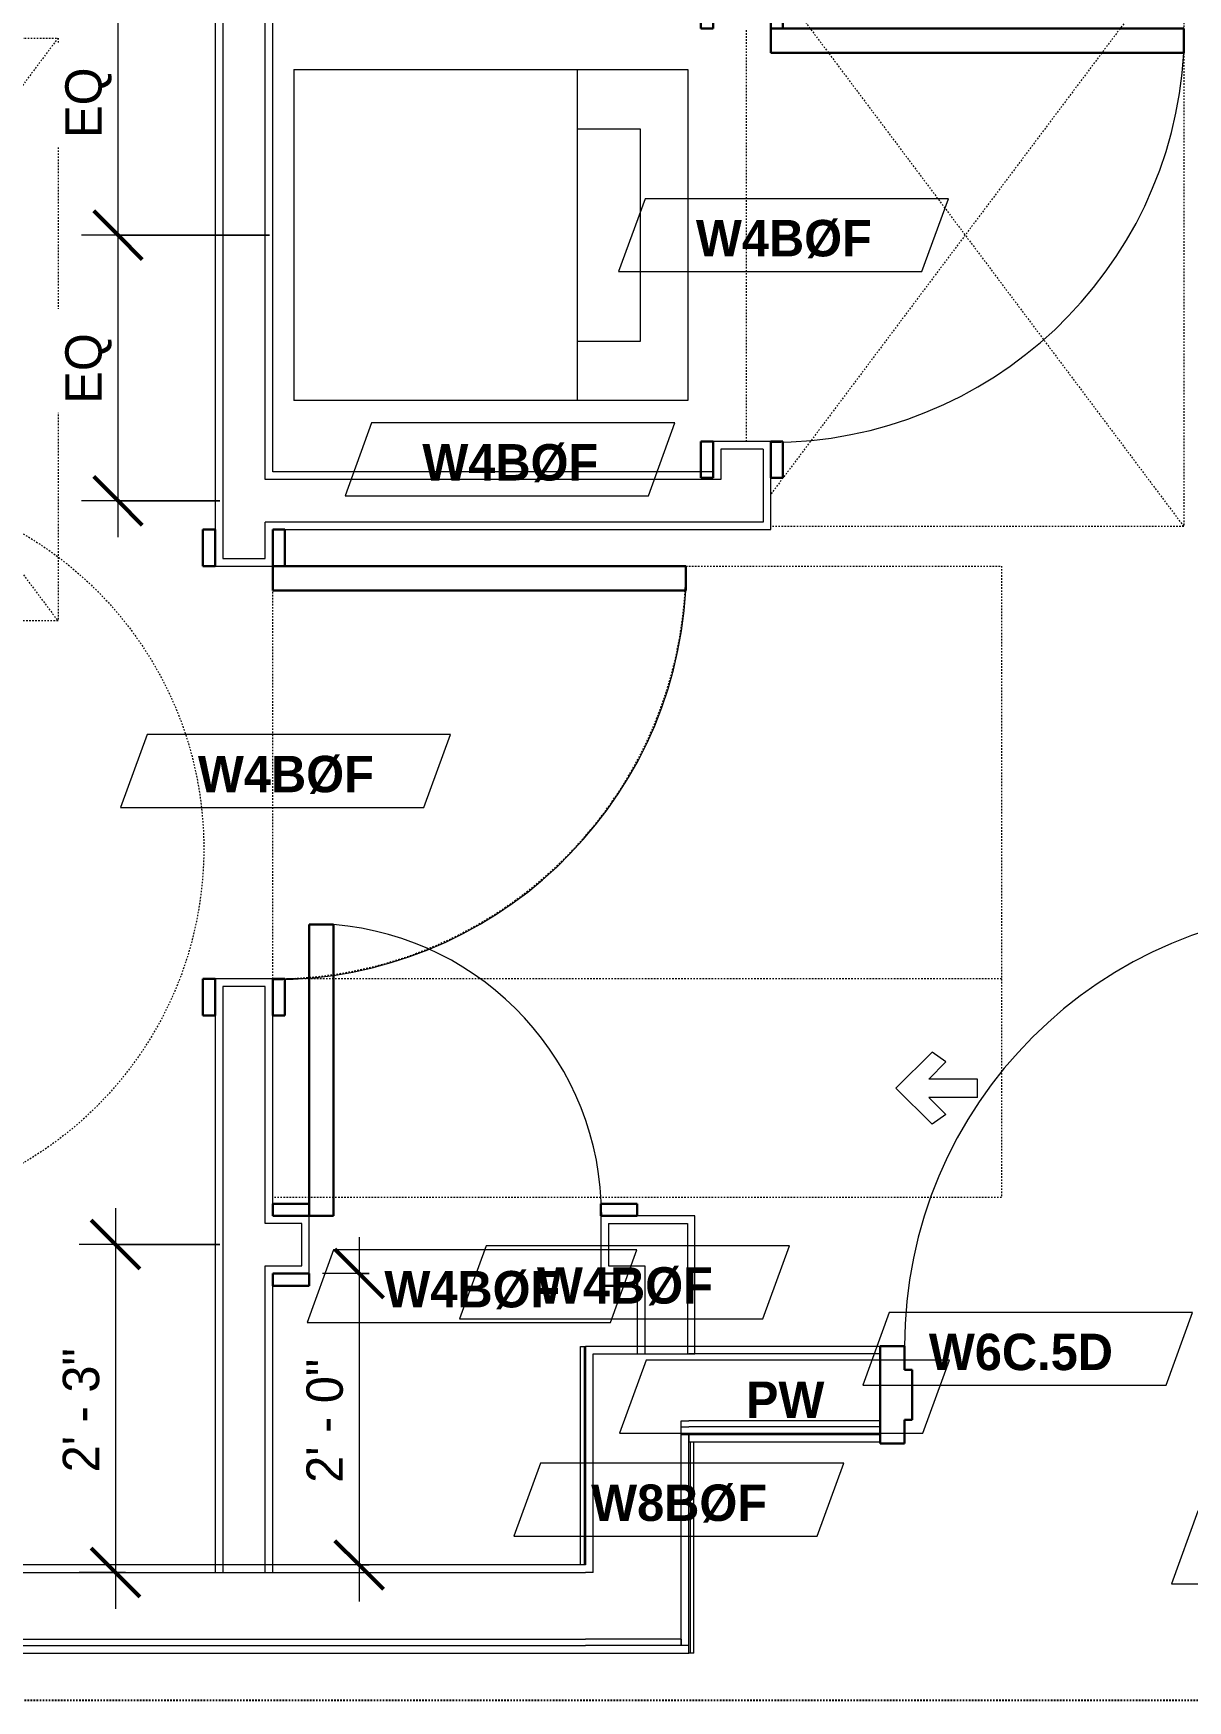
# Model space of a CAD drawing. Header units: inches. Extents: x -4010 to -1814, y 9846 to 12241.
# Drawn here: x -2859.9 to -2764.8, y 11714.2 to 11851.5 of the extents above; entities that cross this region are included whole.
import ezdxf

# ---------------------------------------------------------------- set-up
doc = ezdxf.new("R2010")
doc.units = ezdxf.units.IN
doc.header["$MEASUREMENT"] = 0
doc.linetypes.add('Dash', pattern=[0.25, 0.125, -0.125])
doc.linetypes.add('Dash_2_', pattern=[0.25, 0.125, -0.125])
for name, color, linetype, lineweight in [('0-1', 7, 'Continuous', 5), ('0-3', 8, 'Continuous', 9), ('A-ANNO-DIMS', 211, 'Continuous', 9), ('A-ANNO-DIMS-32', 211, 'Continuous', 9), ('A-DOOR-1', 7, 'Continuous', 9), ('A-DOOR-2', 10, 'Continuous', 30), ('A-DOOR-3', 31, 'Continuous', 9), ('A-DOOR-4', 31, 'Continuous', 30), ('A-DOOR-FRAM-2', 10, 'Continuous', 30), ('A-DOOR-FRAM-3', 31, 'Continuous', 30), ('A-GENM', 5, 'Continuous', 9), ('A-GENM-HDLN', 13, 'Dash', 9), ('A-WALL', 113, 'Continuous', 18), ('A-WALL-2', 250, 'Continuous', 18), ('A-WALL-3', 113, 'Continuous', 9), ('A-WALL-IDEN', 211, 'Continuous', 9), ('I-WALL-3', 7, 'Continuous', 9), ('P-SANR-FIXT', 6, 'Continuous', 9)]:
    doc.layers.add(name, color=color, linetype=linetype, lineweight=lineweight)
doc.layers.add('0-4', color=50, linetype='Dash_2_')
doc.styles.add('Century Gothic', font='ufonts.com_century-gothic.ttf', dxfattribs={"height": 3})
doc.styles.add('Century Gothic_B_1', font='GOTHICB.TTF', dxfattribs={"height": 3})
doc.dimstyles.new('OD_1__HACK_2', dxfattribs={"dimscale": 12, "dimtxt": 3.132505, "dimasz": 0.333333, "dimexe": 0.25, "dimexo": 0.166667, "dimgap": 0.041667, "dimtad": 1, "dimdec": 4, "dimrnd": 0.0625, "dimzin": 3, "dimdsep": 46, "dimlunit": 4, "dimtxsty": 'Century Gothic', "dimblk1": 'OBLIQUE', "dimblk2": 'OBLIQUE', "dimsah": 1, "dimcen": 0.09, "dimdle": 0.25, "dimazin": 0, "dimtfac": 1, "dimtdec": 4, "dimtix": 1, "dimtmove": 0, "dimatfit": 3, "dimfxl": 1, "dimtvp": 1, "dimtfill": 1, "dimfrac": 2, "dimtolj": 1, "dimtzin": 0, "dimarcsym": 2})
doc.dimstyles.new('OD_1__HACK_2_1', dxfattribs={"dimscale": 12, "dimtxt": 3.132505, "dimasz": 0.333333, "dimexe": 0.25, "dimexo": 0.166667, "dimgap": 0.041667, "dimtad": 1, "dimdec": 4, "dimrnd": 0.0625, "dimzin": 3, "dimdsep": 46, "dimlunit": 4, "dimtxsty": 'Century Gothic', "dimblk1": 'OBLIQUE', "dimblk2": 'OBLIQUE', "dimsah": 1, "dimcen": 0.09, "dimdle": 0.25, "dimazin": 0, "dimtfac": 1, "dimtdec": 4, "dimtix": 1, "dimtmove": 0, "dimatfit": 3, "dimfxl": 1, "dimtvp": 1, "dimtfill": 1, "dimfrac": 2, "dimtolj": 1, "dimtzin": 0, "dimarcsym": 2})

# ---------------------------------------------------------------- blocks, each defined once
blk = doc.blocks.new('Basic Wall _ INT - W8BØF - _5_8 GYP - 2X8 WOOD_BATT_ - 5_8 GYP_ - ___-2320012-UNIT PLANS - 2ND _ 3RD FLOOR')
at = {"layer": 'I-WALL-3'}
for p, q in [((-2805.77, 11718.11), (-2805.77, 11735.49)), ((-2805.49, 11718.11), (-2805.49, 11735.49)), ((-2805.86, 11718.11), (-2805.9, 11718.11)), ((-2805.77, 11718.11), (-2805.86, 11718.11)), ((-2805.49, 11718.11), (-2805.77, 11718.11))]:
    blk.add_line(p, q, dxfattribs=at)
blk = doc.blocks.new('Basic Wall _ INT - W8BØF - _5_8 GYP - 2X8 WOOD_BATT_ - 5_8 GYP_ - ___-2320013-UNIT PLANS - 2ND _ 3RD FLOOR')
at = {"layer": 'I-WALL-3'}
for p, q in [((-2814.81, 11743.36), (-2814.52, 11743.36)), ((-2814.81, 11725.36), (-2814.81, 11743.36)), ((-2814.52, 11743.36), (-2814.52, 11725.36)), ((-2814.52, 11743.36), (-2814.44, 11743.36)), ((-2814.44, 11743.36), (-2814.4, 11743.36))]:
    blk.add_line(p, q, dxfattribs=at)
blk = doc.blocks.new('HOLLOW METAL - UNIT DOOR-2191978-UNIT PLANS - 2ND _ 3RD FLOOR')
at = {"layer": 'A-DOOR-1'}
blk.add_arc((18, 3.875), 36, 90, 180, dxfattribs=at)
at = {"layer": 'A-DOOR-2'}
for p, q in [((18, 39.875), (16.25, 39.875)), ((16.25, 39.875), (16.25, 3.875)), ((18, 3.875), (18, 39.875)), ((16.25, 3.875), (18, 3.875))]:
    blk.add_line(p, q, dxfattribs=at)
at = {"layer": 'A-DOOR-FRAM-2'}
for p, q in [((-18, 3.875), (-20, 3.875)), ((-20, 3.875), (-20, -4.125)), ((-18, 1.9375), (-18, 3.875)), ((18, 3.875), (18, 1.9375)), ((20, 3.875), (18, 3.875)), ((20, -4.125), (20, 3.875)), ((-17.375, 1.9375), (-18, 1.9375)), ((-17.375, -2.1875), (-17.375, 1.9375)), ((18, 1.9375), (17.375, 1.9375)), ((17.375, 1.9375), (17.375, -2.1875)), ((-18, -4.125), (-18, -2.1875)), ((-18, -2.1875), (-17.375, -2.1875)), ((17.375, -2.1875), (18, -2.1875)), ((18, -2.1875), (18, -4.125)), ((-20, -4.125), (-18, -4.125)), ((18, -4.125), (20, -4.125))]:
    blk.add_line(p, q, dxfattribs=at)
blk = doc.blocks.new('CTR - 1st Phase - Common Walls_rvt-1-UNIT PLANS - 2ND _ 3RD FLOOR')
at = {"layer": 'A-WALL-2'}
for p, q in [((-2813.77, 11742.74), (-2806.52, 11742.74)), ((-2813.77, 11724.74), (-2813.77, 11742.74)), ((-2806.52, 11742.74), (-2805.9, 11742.74)), ((-2790.15, 11742.74), (-2805.9, 11742.74)), ((-2806.52, 11737.24), (-2805.9, 11737.24)), ((-2806.52, 11736.74), (-2806.52, 11737.24)), ((-2806.52, 11736.74), (-2806.52, 11737.24)), ((-2790.15, 11737.24), (-2805.9, 11737.24)), ((-2806.52, 11736.11), (-2806.52, 11736.74)), ((-2806.52, 11736.74), (-2805.9, 11736.74)), ((-2806.52, 11736.11), (-2806.52, 11736.74)), ((-2806.52, 11736.11), (-2805.9, 11736.11)), ((-2806.52, 11719.24), (-2806.52, 11736.11)), ((-2790.15, 11736.74), (-2805.9, 11736.74)), ((-2931.71, 11724.74), (-2814.4, 11724.74)), ((-2813.77, 11724.74), (-2814.4, 11724.74)), ((-3067.15, 11719.24), (-2814.4, 11719.24)), ((-2813.77, 11719.24), (-2814.4, 11719.24)), ((-2806.52, 11719.24), (-2813.77, 11719.24)), ((-2806.52, 11719.24), (-2806.52, 11718.74)), ((-2806.52, 11718.74), (-2806.52, 11719.24)), ((-3067.15, 11718.74), (-2814.4, 11718.74)), ((-2806.52, 11718.74), (-2814.4, 11718.74)), ((-2805.9, 11718.74), (-2806.52, 11718.74))]:
    blk.add_line(p, q, dxfattribs=at)
at = {"layer": 'I-WALL-3'}
for p, q in [((-2814.4, 11743.36), (-2814.4, 11725.36)), ((-2813.77, 11743.36), (-2814.4, 11743.36)), ((-2805.9, 11743.36), (-2813.77, 11743.36)), ((-2790.15, 11743.36), (-2805.9, 11743.36)), ((-2805.9, 11736.11), (-2790.15, 11736.11)), ((-2805.9, 11718.74), (-2805.9, 11736.11)), ((-2790.15, 11736.11), (-2805.9, 11736.11)), ((-2805.9, 11736.11), (-2805.9, 11735.49)), ((-2805.9, 11735.49), (-2790.15, 11735.49)), ((-2814.4, 11725.36), (-2931.09, 11725.36)), ((-3067.15, 11718.11), (-2814.4, 11718.11)), ((-2814.4, 11718.11), (-2805.9, 11718.11)), ((-2805.9, 11718.11), (-2805.9, 11718.74))]:
    blk.add_line(p, q, dxfattribs=at)
at = {"layer": '0-3'}
for name, p in [('HOLLOW METAL - UNIT DOOR-2191978-UNIT PLANS - 2ND _ 3RD FLOOR', (-2770.15, 11739.49)), ('Basic Wall _ INT - W8BØF - _5_8 GYP - 2X8 WOOD_BATT_ - 5_8 GYP_ - ___-2320013-UNIT PLANS - 2ND _ 3RD FLOOR', (0, 0)), ('Basic Wall _ INT - W8BØF - _5_8 GYP - 2X8 WOOD_BATT_ - 5_8 GYP_ - ___-2320012-UNIT PLANS - 2ND _ 3RD FLOOR', (0, 0))]:
    blk.add_blockref(name, p, dxfattribs=at)
blk = doc.blocks.new('ADA Clearances - 5ft Circle-2253126-UNIT PLANS - 2ND _ 3RD FLOOR')
at = {"layer": 'A-GENM-HDLN'}
blk.add_circle((0, 0), 30, dxfattribs=at)
blk = doc.blocks.new('SWING - SINGLE - FLUSH - 2-10 x 6-8 - PRIVACY-3199405-UNIT PLANS - 2ND _ 3RD FLOOR')
at = {"layer": 'A-DOOR-3'}
blk.add_arc((17, -2.37), 34.07, 180, 266.6343, dxfattribs=at)
at = {"layer": 'A-DOOR-4'}
for p, q in [((15, -2.37), (15, -36.38)), ((17, -2.37), (15, -2.37)), ((17, -2.37), (17, -36.38)), ((17, -36.38), (15, -36.38))]:
    blk.add_line(p, q, dxfattribs=at)
at = {"layer": 'A-DOOR-FRAM-3'}
for p, q in [((-20, 2.38), (-20, 3.38)), ((-20, 3.38), (-17, 3.38)), ((-17, 3.38), (-17, 2.38)), ((17, 2.38), (17, 3.38)), ((17, 3.38), (20, 3.38)), ((20, 3.38), (20, 2.38)), ((-17, 2.38), (-20, 2.38)), ((20, 2.38), (17, 2.38)), ((-20, -2.37), (-17, -2.37)), ((-20, -3.37), (-20, -2.37)), ((-17, -2.37), (-17, -3.37)), ((17, -2.37), (20, -2.37)), ((17, -3.37), (17, -2.37)), ((20, -2.37), (20, -3.37)), ((-17, -3.37), (-20, -3.37)), ((20, -3.37), (17, -3.37))]:
    blk.add_line(p, q, dxfattribs=at)
blk = doc.blocks.new('SWING - SINGLE - FLUSH - 2-0 x 6-8 - PRIVACY-3875375-UNIT PLANS - 2ND _ 3RD FLOOR')
at = {"layer": 'A-DOOR-3'}
blk.add_arc((12, -2.37), 24.07, 180, 265.2331, dxfattribs=at)
at = {"layer": 'A-DOOR-4'}
for p, q in [((10, -2.37), (10, -26.36)), ((12, -2.37), (10, -2.37)), ((12, -2.37), (12, -26.36)), ((12, -26.36), (10, -26.36))]:
    blk.add_line(p, q, dxfattribs=at)
at = {"layer": 'A-DOOR-FRAM-3'}
for p, q in [((-15, 2.38), (-15, 3.38)), ((-15, 3.38), (-12, 3.38)), ((-12, 3.38), (-12, 2.38)), ((12, 2.38), (12, 3.38)), ((12, 3.38), (15, 3.38)), ((15, 3.38), (15, 2.38)), ((-12, 2.38), (-15, 2.38)), ((15, 2.38), (12, 2.38)), ((-15, -2.37), (-12, -2.37)), ((-15, -3.37), (-15, -2.37)), ((-12, -2.37), (-12, -3.37)), ((12, -2.37), (15, -2.37)), ((12, -3.37), (12, -2.37)), ((15, -2.37), (15, -3.37)), ((-12, -3.37), (-15, -3.37)), ((15, -3.37), (12, -3.37))]:
    blk.add_line(p, q, dxfattribs=at)
blk = doc.blocks.new('OD_ADA Clearances - _a_ Front Approach_ Pull Side - 18_-3244727-UNIT PLANS - 2ND _ 3RD FLOOR')
at = {"layer": 'A-GENM'}
for p, q in [((9.75, 58), (8.25, 58)), ((8.25, 58), (8.25, 54)), ((9.75, 58), (9.75, 54)), ((6.83, 55.41), (6.03, 54.27)), ((8.25, 54), (6.83, 55.41)), ((9.75, 54), (11.17, 55.41)), ((11.17, 55.41), (11.97, 54.27)), ((6.03, 54.27), (9, 51.3)), ((11.97, 54.27), (9, 51.3))]:
    blk.add_line(p, q, dxfattribs=at)
at = {"layer": 'A-GENM-HDLN'}
for p, q in [((-34, 1), (-34, 60)), ((-34, 60), (0, 60)), ((0, 60), (18, 60)), ((0, 60), (0, 1)), ((18, 60), (18, 0)), ((-34, 1), (-34, 34)), ((0, 0), (-34, 0))]:
    blk.add_line(p, q, dxfattribs=at)
blk.add_arc((-34, 0), 34, 360, 90, dxfattribs=at)
blk = doc.blocks.new('ADA Clearances - 36_x48_-3609129-UNIT PLANS - 2ND _ 3RD FLOOR')
at = {"layer": 'A-GENM-HDLN'}
for p, q in [((18, 24), (-18, -24)), ((-18, 24), (18, -24)), ((-18, 24), (18, 24)), ((18, 24), (18, -24)), ((-18, -24), (-18, -14)), ((18, -24), (-18, -24))]:
    blk.add_line(p, q, dxfattribs=at)
blk = doc.blocks.new('SWING - SINGLE - FLUSH - 2-10 x 6-8 - PASSAGE-3199423-UNIT PLANS - 2ND _ 3RD FLOOR')
at = {"layer": 'A-DOOR-3'}
blk.add_arc((17, -2.37), 34.07, 180, 266.6343, dxfattribs=at)
at = {"layer": 'A-DOOR-4'}
for p, q in [((15, -2.37), (15, -36.38)), ((17, -2.37), (15, -2.37)), ((17, -2.37), (17, -36.38)), ((17, -36.38), (15, -36.38))]:
    blk.add_line(p, q, dxfattribs=at)
at = {"layer": 'A-DOOR-FRAM-3'}
for p, q in [((-20, 2.38), (-20, 3.38)), ((-20, 3.38), (-17, 3.38)), ((-17, 3.38), (-17, 2.38)), ((17, 2.38), (17, 3.38)), ((17, 3.38), (20, 3.38)), ((20, 3.38), (20, 2.38)), ((-17, 2.38), (-20, 2.38)), ((20, 2.38), (17, 2.38)), ((-20, -2.37), (-17, -2.37)), ((-20, -3.37), (-20, -2.37)), ((-17, -2.37), (-17, -3.37)), ((17, -2.37), (20, -2.37)), ((17, -3.37), (17, -2.37)), ((20, -2.37), (20, -3.37)), ((-17, -3.37), (-20, -3.37)), ((20, -3.37), (17, -3.37))]:
    blk.add_line(p, q, dxfattribs=at)
blk = doc.blocks.new('ADA Clearances - 36_x48_-V99-UNIT PLANS - 2ND _ 3RD FLOOR')
at = {"layer": 'A-GENM-HDLN'}
for p, q in [((18, 24), (-16, -21.33)), ((-16, 24), (18, 24)), ((18, 24), (18, -24)), ((-16, 21.33), (18, -24)), ((-18, -17), (-18, 17)), ((18, -24), (-16, -24))]:
    blk.add_line(p, q, dxfattribs=at)
blk = doc.blocks.new('Stacked Washer and Dryer - 26_x25_ - Private-1352637-UNIT PLANS - 2ND _ 3RD FLOOR')
at = {"layer": 'P-SANR-FIXT'}
for p, q in [((0, 13.625), (32.4375, 13.625)), ((0, 13.625), (0, -13.625)), ((23.34375, 13.625), (23.34375, -13.625)), ((32.4375, 13.625), (32.4375, -13.625)), ((23.34375, 8.75), (28.53125, 8.75)), ((28.53125, 8.75), (28.53125, -8.75)), ((28.53125, -8.75), (23.34375, -8.75)), ((32.4375, -13.625), (0, -13.625))]:
    blk.add_line(p, q, dxfattribs=at)
blk = doc.blocks.new('DIMBLOCK112-UNIT PLANS - 2ND _ 3RD FLOOR')
at = {"layer": 'A-ANNO-DIMS-32'}
for p, q in [((-2833.05, 11752.36), (-2833.05, 11722.36)), ((-2832.22, 11749.36), (-2836.05, 11749.36)), ((-2833.05, 11749.36), (-2832.22, 11749.36)), ((-2832.22, 11725.36), (-2836.05, 11725.36)), ((-2833.05, 11725.36), (-2832.22, 11725.36))]:
    blk.add_line(p, q, dxfattribs=at)
at = {"layer": 'A-ANNO-DIMS-32', "lineweight": 50}
for p, q in [((-2833.05, 11749.36), (-2835.05, 11751.36)), ((-2833.05, 11749.36), (-2831.05, 11747.36)), ((-2833.05, 11725.36), (-2835.05, 11727.36)), ((-2833.05, 11725.36), (-2831.05, 11723.36))]:
    blk.add_line(p, q, dxfattribs=at)
at = {"layer": 'A-ANNO-DIMS-32', "color": 0, "insert": (-2837.39, 11732.12), "char_height": 3, "width": 12.5897, "attachment_point": 1, "rotation": 90, "line_spacing_factor": 0.984502, "style": 'Century Gothic', "bg_fill": 3, "box_fill_scale": 1.25, "bg_fill_color": 256, "bg_fill_true_color": 13158600, "bg_fill_transparency": 0}
blk.add_mtext('2\' - 0"', dxfattribs=at)
blk = doc.blocks.new('_Oblique')
at = {"color": 0, "linetype": 'ByBlock', "lineweight": -2}
blk.add_line((-0.5, -0.5), (0.5, 0.5), dxfattribs=at)
blk = doc.blocks.new('DIMBLOCK113-UNIT PLANS - 2ND _ 3RD FLOOR')
at = {"layer": 'A-ANNO-DIMS-32'}
for p, q in [((-2853.11, 11754.74), (-2853.11, 11721.74)), ((-2844.52, 11751.74), (-2856.11, 11751.74)), ((-2853.11, 11751.74), (-2844.52, 11751.74)), ((-2852.28, 11724.74), (-2856.11, 11724.74)), ((-2853.11, 11724.74), (-2852.28, 11724.74))]:
    blk.add_line(p, q, dxfattribs=at)
at = {"layer": 'A-ANNO-DIMS-32', "lineweight": 50}
for p, q in [((-2853.11, 11751.74), (-2855.11, 11753.74)), ((-2853.11, 11751.74), (-2851.11, 11749.74)), ((-2853.11, 11724.74), (-2855.11, 11726.74)), ((-2853.11, 11724.74), (-2851.11, 11722.74))]:
    blk.add_line(p, q, dxfattribs=at)
at = {"layer": 'A-ANNO-DIMS-32', "color": 0, "insert": (-2857.45, 11732.99), "char_height": 3, "width": 12.5897, "attachment_point": 1, "rotation": 90, "line_spacing_factor": 0.984502, "style": 'Century Gothic', "bg_fill": 3, "box_fill_scale": 1.25, "bg_fill_color": 256, "bg_fill_true_color": 13158600, "bg_fill_transparency": 0}
blk.add_mtext('2\' - 3"', dxfattribs=at)
blk = doc.blocks.new('DIMBLOCK300-UNIT PLANS - 2ND _ 3RD FLOOR')
at = {"layer": 'A-ANNO-DIMS-32', "lineweight": 50}
for p, q in [((-2852.9, 11834.86), (-2854.9, 11836.86)), ((-2852.9, 11834.86), (-2850.9, 11832.86)), ((-2852.9, 11812.99), (-2854.9, 11814.99)), ((-2852.9, 11812.99), (-2850.9, 11810.99))]:
    blk.add_line(p, q, dxfattribs=at)
at = {"layer": 'A-ANNO-DIMS-32'}
for p, q in [((-2840.43, 11834.86), (-2855.9, 11834.86)), ((-2852.9, 11809.99), (-2852.9, 11834.86)), ((-2852.9, 11834.86), (-2840.43, 11834.86)), ((-2844.52, 11812.99), (-2855.9, 11812.99)), ((-2852.9, 11812.99), (-2844.52, 11812.99))]:
    blk.add_line(p, q, dxfattribs=at)
at = {"layer": 'A-ANNO-DIMS-32', "color": 0, "insert": (-2857.24, 11820.99), "char_height": 3, "width": 7.0407, "attachment_point": 1, "rotation": 90, "line_spacing_factor": 0.984502, "style": 'Century Gothic', "bg_fill": 3, "box_fill_scale": 1.25, "bg_fill_color": 256, "bg_fill_true_color": 13158600, "bg_fill_transparency": 0}
blk.add_mtext('EQ', dxfattribs=at)
blk = doc.blocks.new('DIMBLOCK301-UNIT PLANS - 2ND _ 3RD FLOOR')
at = {"layer": 'A-ANNO-DIMS-32'}
for p, q in [((-2852.9, 11834.86), (-2852.9, 11859.74)), ((-2853.73, 11856.74), (-2849.9, 11856.74)), ((-2852.9, 11856.74), (-2853.73, 11856.74)), ((-2840.43, 11834.86), (-2855.9, 11834.86)), ((-2852.9, 11834.86), (-2840.43, 11834.86))]:
    blk.add_line(p, q, dxfattribs=at)
at = {"layer": 'A-ANNO-DIMS-32', "lineweight": 50}
for p, q in [((-2852.9, 11856.74), (-2854.9, 11858.74)), ((-2852.9, 11856.74), (-2850.9, 11854.74)), ((-2852.9, 11834.86), (-2854.9, 11836.86)), ((-2852.9, 11834.86), (-2850.9, 11832.86))]:
    blk.add_line(p, q, dxfattribs=at)
at = {"layer": 'A-ANNO-DIMS-32', "color": 0, "insert": (-2857.24, 11842.87), "char_height": 3, "width": 7.0407, "attachment_point": 1, "rotation": 90, "line_spacing_factor": 0.984502, "style": 'Century Gothic', "bg_fill": 3, "box_fill_scale": 1.25, "bg_fill_color": 256, "bg_fill_true_color": 13158600, "bg_fill_transparency": 0}
blk.add_mtext('EQ', dxfattribs=at)
blk = doc.blocks.new('Wall Tag - Arch Wall-3956453-UNIT PLANS - 2ND _ 3RD FLOOR')
at = {"layer": 'A-WALL-IDEN'}
for p, q in [((-0.3561, 0.0937), (-0.4244, -0.0937)), ((0.4244, 0.0937), (-0.3561, 0.0937)), ((0.3561, -0.0937), (0.4244, 0.0937)), ((-0.4244, -0.0937), (0.3561, -0.0937))]:
    blk.add_line(p, q, dxfattribs=at)

msp = doc.modelspace()

# ---------------------------------------------------------------- linework, layer by layer
at = {"layer": '0-4'}
msp.add_line((-2626.72374, 11714.1894), (-2942.77374, 11714.1894), dxfattribs=at)
at = {"layer": 'A-WALL'}
for p, q in [((-2844.27374, 11854.9894), (-2844.27374, 11808.2394)), ((-2840.77374, 11814.7394), (-2840.77374, 11854.9894)), ((-2803.27374, 11817.2394), (-2803.27374, 11814.7394)), ((-2799.77374, 11817.2394), (-2803.27374, 11817.2394)), ((-2799.77374, 11817.2394), (-2799.77374, 11811.2394)), ((-2803.27374, 11814.7394), (-2840.77374, 11814.7394)), ((-2799.77374, 11811.2394), (-2840.77374, 11811.2394)), ((-2840.77374, 11808.2394), (-2840.77374, 11811.2394)), ((-2844.27374, 11808.2394), (-2840.77374, 11808.2394)), ((-2844.27374, 11772.9894), (-2844.27374, 11724.7394)), ((-2840.77374, 11772.9894), (-2844.27374, 11772.9894)), ((-2840.77374, 11753.4894), (-2840.77374, 11772.9894)), ((-2837.77374, 11753.4894), (-2840.77374, 11753.4894)), ((-2837.77374, 11749.9894), (-2837.77374, 11753.4894)), ((-2812.52374, 11753.4894), (-2806.02374, 11753.4894)), ((-2812.52374, 11753.4894), (-2812.52374, 11749.9894)), ((-2806.02374, 11753.4894), (-2806.02374, 11742.7394)), ((-2840.77374, 11724.7394), (-2840.77374, 11749.9894)), ((-2840.77374, 11749.9894), (-2837.77374, 11749.9894)), ((-2812.52374, 11749.9894), (-2809.52374, 11749.9894)), ((-2809.52374, 11749.9894), (-2809.52374, 11742.7394))]:
    msp.add_line(p, q, dxfattribs=at)
at = {"layer": 'A-WALL-3'}
for p, q in [((-2844.89874, 11854.3644), (-2844.89874, 11807.6144)), ((-2840.14874, 11815.3644), (-2840.14874, 11854.3644)), ((-2803.89874, 11817.8644), (-2803.89874, 11815.3644)), ((-2799.14874, 11817.8644), (-2803.89874, 11817.8644)), ((-2799.14874, 11810.6144), (-2799.14874, 11817.8644)), ((-2803.89874, 11815.3644), (-2840.14874, 11815.3644)), ((-2840.14874, 11810.6144), (-2799.14874, 11810.6144)), ((-2840.14874, 11807.6144), (-2840.14874, 11810.6144)), ((-2844.89874, 11807.6144), (-2840.14874, 11807.6144)), ((-2844.89874, 11773.6144), (-2844.89874, 11724.7394)), ((-2840.14874, 11773.6144), (-2844.89874, 11773.6144)), ((-2840.14874, 11754.1144), (-2840.14874, 11773.6144)), ((-2837.14874, 11754.1144), (-2840.14874, 11754.1144)), ((-2837.14874, 11749.3644), (-2837.14874, 11754.1144)), ((-2805.39874, 11754.1144), (-2813.14874, 11754.1144)), ((-2813.14874, 11754.1144), (-2813.14874, 11749.3644)), ((-2805.39874, 11742.7394), (-2805.39874, 11754.1144)), ((-2840.14874, 11724.7394), (-2840.14874, 11749.3644)), ((-2840.14874, 11749.3644), (-2837.14874, 11749.3644)), ((-2813.14874, 11749.3644), (-2810.14874, 11749.3644)), ((-2810.14874, 11749.3644), (-2810.14874, 11742.7394)), ((-2810.14874, 11742.7394), (-2805.39874, 11742.7394)), ((-2844.89874, 11724.7394), (-2840.14874, 11724.7394))]:
    msp.add_line(p, q, dxfattribs=at)

# ---------------------------------------------------------------- block references
at = {"layer": '0-1'}
msp.add_blockref('CTR - 1st Phase - Common Walls_rvt-1-UNIT PLANS - 2ND _ 3RD FLOOR', (0, 0), dxfattribs=at)
at = {"layer": 'A-DOOR-3'}
for name, p, rotation in [('SWING - SINGLE - FLUSH - 2-10 x 6-8 - PASSAGE-3199423-UNIT PLANS - 2ND _ 3RD FLOOR', (-2801.52374, 11834.8644), 89.99999999995198), ('SWING - SINGLE - FLUSH - 2-10 x 6-8 - PRIVACY-3199405-UNIT PLANS - 2ND _ 3RD FLOOR', (-2842.52374, 11790.6144), 89.99999999995198), ('SWING - SINGLE - FLUSH - 2-0 x 6-8 - PRIVACY-3875375-UNIT PLANS - 2ND _ 3RD FLOOR', (-2825.14874, 11751.7394), 180)]:
    msp.add_blockref(name, p, dxfattribs=dict(at, rotation=rotation))
at = {"layer": 'A-GENM'}
for name, p in [('ADA Clearances - 36_x48_-V99-UNIT PLANS - 2ND _ 3RD FLOOR', (-2783.14874, 11834.8644)), ('ADA Clearances - 36_x48_-3609129-UNIT PLANS - 2ND _ 3RD FLOOR', (-2875.83624, 11827.09049)), ('ADA Clearances - 5ft Circle-2253126-UNIT PLANS - 2ND _ 3RD FLOOR', (-2875.83624, 11784.3644))]:
    msp.add_blockref(name, p, dxfattribs=at)
at = {"layer": 'A-GENM', "rotation": 269.9999999998037}
msp.add_blockref('OD_ADA Clearances - _a_ Front Approach_ Pull Side - 18_-3244727-UNIT PLANS - 2ND _ 3RD FLOOR', (-2840.14874, 11773.6144), dxfattribs=at)
at = {"layer": 'A-WALL-IDEN', "xscale": 31.99999999999999, "yscale": 31.99999999999999, "zscale": 31.99999999999999}
for p in [(-2798.10572, 11834.8644), (-2820.6294, 11816.40741), (-2839.10572, 11790.7394), (-2811.19175, 11748.63373), (-2778.00499, 11743.15741), (-2798.02374, 11739.21991), (-2806.73072, 11730.7394), (-2752.59175, 11726.8019)]:
    msp.add_blockref('Wall Tag - Arch Wall-3956453-UNIT PLANS - 2ND _ 3RD FLOOR', p, dxfattribs=at)
at = {"layer": 'P-SANR-FIXT'}
msp.add_blockref('Stacked Washer and Dryer - 26_x25_ - Private-1352637-UNIT PLANS - 2ND _ 3RD FLOOR', (-2838.42999, 11834.8644), dxfattribs=at)

# ---------------------------------------------------------------- texts
at = {"layer": 'A-WALL-IDEN', "char_height": 3, "attachment_point": 1, "style": 'Century Gothic_B_1'}
for s, insert, width in [('W4BØF', (-2805.32164, 11836.11193), 17.372), ('W4BØF', (-2827.84532, 11817.65495), 17.372), ('W4BØF', (-2846.32164, 11791.98693), 17.372), ('W4BØF', (-2818.40767, 11749.88127), 17.372), ('W6C.5D', (-2786.14059, 11744.40495), 19.594), ('PW', (-2801.20186, 11740.46745), 7.575), ('W8BØF', (-2813.94664, 11731.98693), 17.372)]:
    msp.add_mtext(s, dxfattribs=dict(at, insert=insert, width=width))

# ---------------------------------------------------------------- next in the draw order: dimensions: what is measured, and where the dimension line sits
at = {"layer": 'A-ANNO-DIMS'}
dim = msp.add_linear_dim(base=(-2852.89739, 11834.8644), p1=(-2842.52374, 11812.9894), p2=(-2838.42999, 11834.8644), angle=90, text='EQ', dimstyle='OD_1__HACK_2_1', override={"dimpost": '<>', "dimfxl": 22.254762}, dxfattribs=at)
dim.commit()
dim.dimension.update_dxf_attribs({"geometry": 'DIMBLOCK300-UNIT PLANS - 2ND _ 3RD FLOOR', "text_midpoint": (-2855.0534, 11823.9269)})
for base, p1, p2, override, picture, middle in [((-2853.10829, 11724.7394), (-2842.52374, 11751.7394), (-2850.27986, 11724.7394), {"dimpost": '<>', "dimfxl": 28.091946}, 'DIMBLOCK113-UNIT PLANS - 2ND _ 3RD FLOOR', (-2855.18375, 11738.2394)), ((-2833.04634, 11725.3644), (-2830.21791, 11749.3644), (-2830.21791, 11725.3644), {"dimpost": '<>', "dimfxl": 24}, 'DIMBLOCK112-UNIT PLANS - 2ND _ 3RD FLOOR', (-2835.1218, 11737.3644))]:
    dim = msp.add_linear_dim(base=base, p1=p1, p2=p2, angle=90, dimstyle='OD_1__HACK_2', override=override, dxfattribs=at)
    dim.commit()
    dim.dimension.update_dxf_attribs({"geometry": picture, "text_midpoint": middle})

# ---------------------------------------------------------------- next in the draw order: block references
at = {"layer": 'A-WALL-IDEN', "xscale": 31.99999999999999, "yscale": 31.99999999999999, "zscale": 31.99999999999999}
msp.add_blockref('Wall Tag - Arch Wall-3956453-UNIT PLANS - 2ND _ 3RD FLOOR', (-2823.7544, 11748.32138), dxfattribs=at)

# ---------------------------------------------------------------- next in the draw order: texts
at = {"layer": 'A-WALL-IDEN', "insert": (-2830.97032, 11749.56891), "char_height": 3, "width": 17.372, "attachment_point": 1, "style": 'Century Gothic_B_1'}
msp.add_mtext('W4BØF', dxfattribs=at)

# ---------------------------------------------------------------- next in the draw order: dimensions: what is measured, and where the dimension line sits
at = {"layer": 'A-ANNO-DIMS'}
dim = msp.add_linear_dim(base=(-2852.89739, 11856.7394), p1=(-2838.42999, 11834.8644), p2=(-2855.72582, 11856.7394), angle=90, text='EQ', dimstyle='OD_1__HACK_2_1', override={"dimpost": '<>', "dimfxl": 27.88658}, dxfattribs=at)
dim.commit()
dim.dimension.update_dxf_attribs({"geometry": 'DIMBLOCK301-UNIT PLANS - 2ND _ 3RD FLOOR', "text_midpoint": (-2855.0534, 11845.8019)})

doc.saveas('drawing.dxf')
